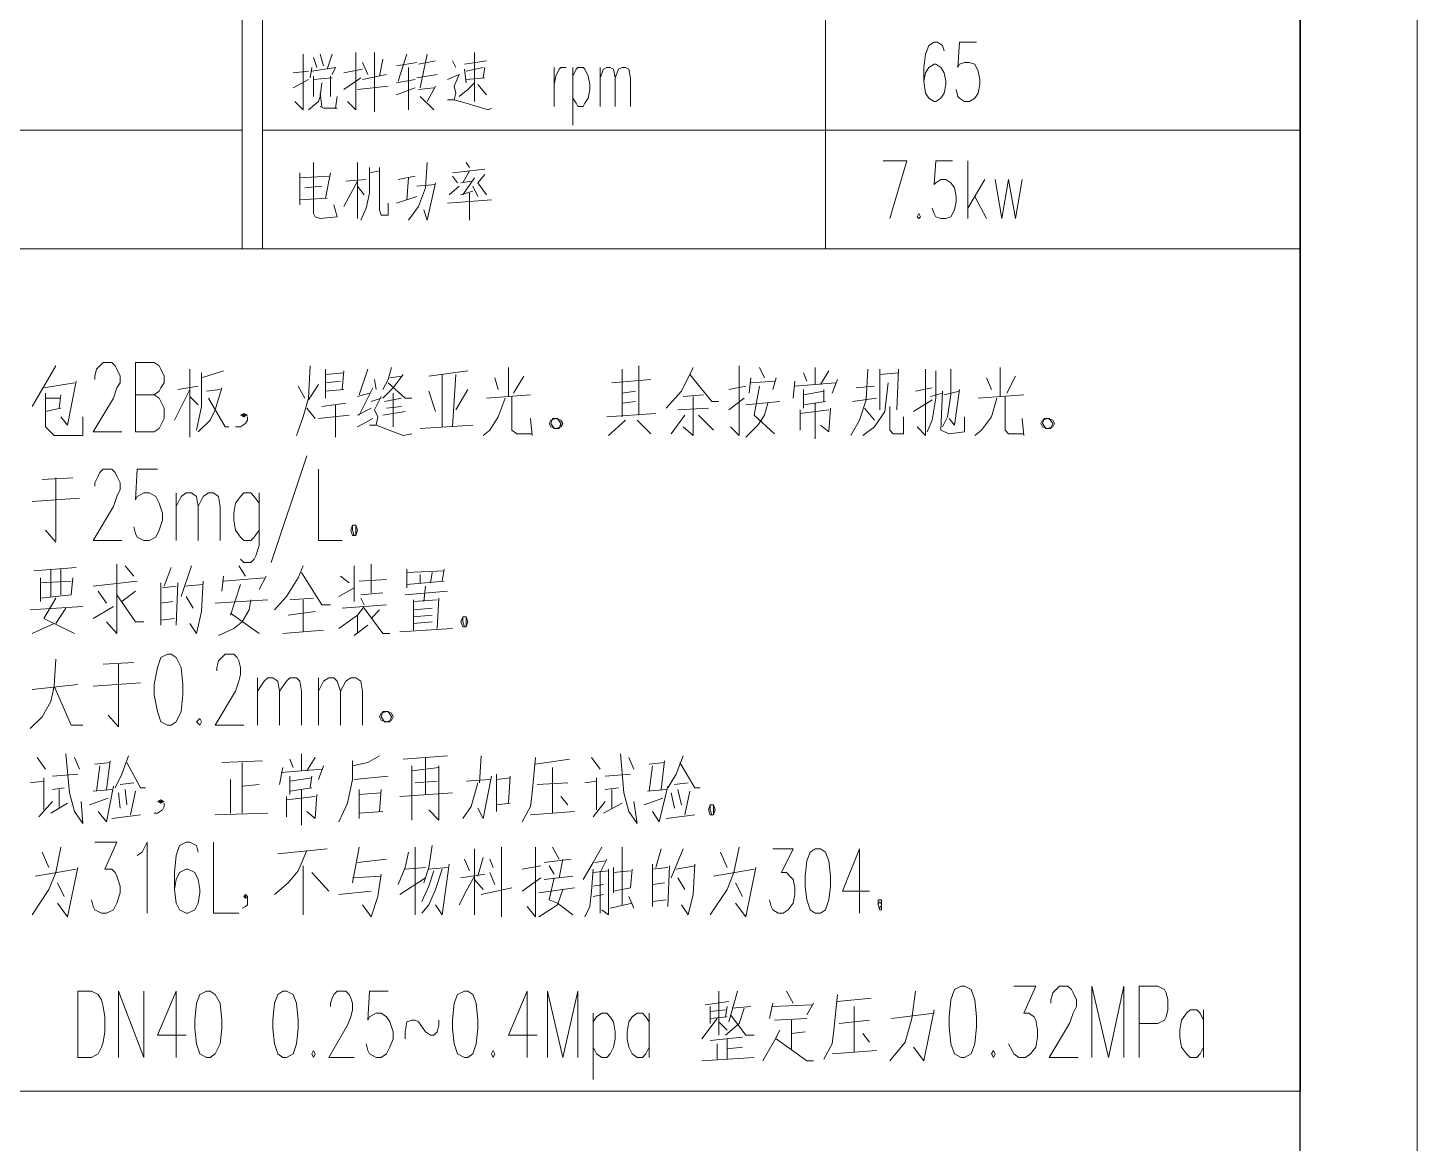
# Model space of a CAD drawing. Header units: inches. Extents: x -244 to 17, y 0 to 370.
# Drawn here: x -34.6 to 17.5, y 249.2 to 291 of the extents above; entities that cross this region are included whole.
import ezdxf

# ---------------------------------------------------------------- set-up
doc = ezdxf.new("R2010")
doc.units = ezdxf.units.IN
doc.header["$MEASUREMENT"] = 0
doc.layers.add('图层 1', color=7, linetype='Continuous')

# ---------------------------------------------------------------- blocks, each defined once
blk = doc.blocks.new('block 2')
at = {"layer": '图层 1', "lineweight": 0}
blk.add_lwpolyline([(20.383, 3.175), (390.017, 3.175), (390.017, 264.541), (20.383, 264.541)], dxfattribs=at)
at = {"layer": '图层 1', "color": 7, "lineweight": 13, "true_color": 0xffffff}
for points in [[(20.383, 264.478), (20.383, 3.175), (389.954, 3.175), (389.954, 264.478), (20.383, 264.478)], [(271.272, 86.741), (271.272, 7.556)], [(302.832, 86.741), (302.832, 47.181)], [(307.277, 86.741), (307.277, 47.181)], [(364.49, 47.181), (302.832, 47.181)], [(302.832, 47.181), (302.832, 7.556)], [(364.49, 46.419), (302.832, 46.419)], [(307.277, 46.419), (307.277, 7.556)], [(308.864, 45.275), (309.182, 44.704)], [(309.436, 45.275), (309.499, 44.704)], [(305.689, 45.022), (304.483, 45.022)], [(304.737, 44.006), (304.673, 45.022)], [(305.118, 44.831), (305.181, 44.196)], [(305.499, 45.022), (305.562, 43.942)], [(310.134, 44.894), (308.039, 44.894), (308.356, 45.212)], [(306.07, 44.513), (304.229, 44.513), (304.165, 44.513), (304.038, 44.45), (303.975, 44.26), (304.038, 43.625), (304.483, 43.751)], [(308.039, 44.704), (308.356, 44.323), (308.547, 44.26), (309.055, 44.196)], [(308.102, 43.625), (308.102, 44.132), (308.166, 44.26)], [(308.674, 44.26), (308.166, 44.196)], [(309.309, 44.513), (308.547, 44.513)], [(309.182, 44.513), (309.245, 43.815)], [(309.626, 44.577), (309.245, 44.641)], [(309.372, 43.815), (309.626, 43.688), (309.499, 44.577)], [(309.563, 44.577), (309.563, 44.577)], [(310.007, 44.513), (309.626, 44.387)], [(310.134, 44.26), (309.69, 44.132)], [(305.689, 43.878), (304.737, 44.069)], [(309.309, 43.878), (308.547, 43.878)], [(310.134, 43.815), (309.563, 44.006)], [(304.419, 43.371), (305.372, 42.863)], [(305.435, 42.545), (305.372, 43.307)], [(308.356, 43.244), (308.039, 42.926), (310.198, 42.926)], [(308.102, 43.688), (308.547, 43.625)], [(308.801, 43.371), (309.245, 42.735)], [(309.563, 42.672), (309.436, 43.371)], [(303.911, 42.735), (304.356, 42.545), (304.927, 42.418), (305.88, 42.418)], [(303.975, 42.863), (306.07, 42.863)], [(304.864, 42.609), (305.181, 42.863)], [(308.801, 42.863), (308.928, 41.719)], [(309.182, 42.672), (309.372, 41.783)], [(309.817, 42.672), (309.372, 42.482)], [(305.753, 42.037), (305.689, 42.418)], [(310.198, 42.228), (307.975, 42.228)], [(304.546, 41.719), (304.102, 41.719), (304.102, 41.974), (304.292, 42.037), (305.88, 42.037)], [(309.309, 42.037), (309.944, 41.91)], [(304.546, 41.402), (304.8, 40.64)], [(305.435, 41.338), (305.562, 40.703)], [(308.61, 41.402), (308.864, 40.703)], [(309.055, 41.402), (309.182, 40.703)], [(309.118, 41.338), (310.134, 41.021)], [(309.69, 41.402), (309.817, 40.64)], [(306.07, 40.259), (305.118, 40.322), (304.419, 40.576), (303.911, 40.957)], [(305.499, 40.957), (304.673, 41.021)], [(305.181, 40.64), (305.245, 39.941)], [(309.626, 40.957), (308.039, 40.957)], [(309.245, 40.64), (309.372, 39.878)], [(305.308, 39.941), (303.911, 40.259), (304.292, 40.386)], [(308.547, 40.513), (308.039, 40.005)], [(308.928, 39.941), (308.356, 40.259)], [(308.801, 40.576), (308.864, 40.005)], [(310.134, 40.259), (308.864, 40.513)], [(309.753, 40.576), (309.88, 39.941)], [(304.546, 39.497), (304.673, 37.846)], [(304.864, 39.434), (305.181, 39.053)], [(305.562, 39.306), (305.308, 39.116)], [(305.689, 39.306), (305.816, 38.1)], [(308.42, 39.497), (308.42, 39.243), (308.293, 38.799), (308.039, 37.973), (308.102, 37.846)], [(309.182, 39.497), (309.372, 39.053), (308.928, 39.243), (308.674, 39.179), (308.42, 39.243)], [(308.801, 38.735), (308.547, 39.053)], [(309.88, 39.306), (309.626, 39.179)], [(304.927, 38.672), (303.911, 38.672)], [(305.181, 38.544), (304.8, 38.354)], [(304.864, 38.989), (304.991, 38.544)], [(305.499, 38.481), (304.864, 38.925)], [(305.308, 38.989), (305.372, 38.608)], [(305.308, 38.925), (305.753, 38.672)], [(306.07, 38.799), (305.88, 38.672)], [(308.801, 38.735), (309.055, 38.481)], [(309.563, 38.862), (309.055, 38.799)], [(309.182, 38.799), (309.245, 38.1)], [(309.499, 38.799), (309.626, 38.163)], [(309.753, 38.862), (309.88, 38.037)], [(305.626, 38.1), (305.308, 38.354), (304.864, 38.037)], [(310.198, 38.481), (308.356, 38.481)], [(308.991, 38.354), (308.61, 38.037)], [(309.245, 38.163), (309.626, 38.1)], [(309.626, 35.497), (308.166, 35.497)], [(308.991, 35.497), (309.309, 35.433), (309.563, 35.306), (309.626, 35.243), (309.626, 35.052)], [(309.626, 34.798), (307.467, 34.798)], [(309.309, 34.798), (309.563, 34.671), (309.626, 34.607), (309.626, 34.417), (309.563, 34.353), (309.309, 34.226), (308.991, 34.163), (308.801, 34.163), (308.483, 34.226), (308.293, 34.353), (308.166, 34.417), (308.166, 34.607), (308.293, 34.671), (308.483, 34.798)], [(309.626, 33.782), (308.166, 33.782)], [(309.245, 33.782), (309.563, 33.655), (309.626, 33.528), (309.626, 33.401), (309.563, 33.274), (309.245, 33.21), (308.166, 33.21)], [(309.245, 33.21), (309.563, 33.084), (309.626, 32.956), (309.626, 32.829), (309.563, 32.703), (309.245, 32.639), (308.166, 32.639)], [(364.49, 25.337), (302.832, 25.337)], [(303.975, 22.924), (306.134, 22.288), (306.134, 23.178)], [(304.165, 21.844), (304.038, 21.907), (303.975, 21.844), (304.038, 21.781), (304.165, 21.844)], [(306.134, 20.574), (306.134, 21.209), (305.245, 21.272), (305.308, 21.209), (305.435, 21.019), (305.435, 20.828), (305.308, 20.638), (305.118, 20.51), (304.8, 20.447), (304.61, 20.447), (304.292, 20.51), (304.038, 20.638), (303.975, 20.828), (303.975, 21.019), (304.038, 21.209), (304.165, 21.272), (304.356, 21.336)], [(310.261, 20.891), (310.452, 20.955), (310.579, 21.146), (310.579, 21.272), (310.452, 21.463), (310.134, 21.59), (309.626, 21.653), (309.118, 21.653), (308.674, 21.59), (308.483, 21.463), (308.356, 21.272), (308.356, 21.209), (308.483, 21.019), (308.674, 20.891), (308.991, 20.828), (309.118, 20.828), (309.436, 20.891), (309.626, 21.019), (309.753, 21.209), (309.753, 21.272), (309.626, 21.463), (309.436, 21.59), (309.118, 21.653)], [(310.579, 19.685), (310.579, 20.32), (309.626, 20.384), (309.753, 20.32), (309.817, 20.129), (309.817, 19.939), (309.753, 19.749), (309.499, 19.622), (309.182, 19.558), (308.991, 19.558), (308.674, 19.622), (308.483, 19.749), (308.356, 19.939), (308.356, 20.129), (308.483, 20.32), (308.547, 20.384), (308.801, 20.447)], [(306.134, 20.003), (303.975, 20.003)], [(305.435, 19.368), (304.356, 20.003)], [(304.8, 19.749), (303.975, 19.304)], [(305.435, 18.987), (303.975, 18.732), (305.435, 18.478), (303.975, 18.225), (305.435, 17.971)], [(175.514, 7.556), (273.876, 7.556)]]:
    blk.add_lwpolyline(points, dxfattribs=at)
at = {"layer": '图层 1', "color": 7, "lineweight": 30, "true_color": 0xffffff}
blk.add_lwpolyline([(24.765, 251.333), (24.765, 7.556), (385.572, 7.556), (385.572, 251.333), (24.765, 251.333)], dxfattribs=at)
at = {"layer": '图层 1', "color": 7, "lineweight": 20, "true_color": 0xffffff}
for points in [[(277.876, 55.054), (278.829, 54.419)], [(279.337, 54.928), (279.591, 53.403)], [(280.226, 54.674), (279.654, 54.419)], [(282.131, 54.293), (281.559, 54.8)], [(282.893, 54.61), (282.829, 55.118)], [(283.782, 54.864), (283.337, 54.547)], [(286.449, 54.229), (285.877, 54.356), (285.306, 54.674), (284.861, 55.118)], [(286.512, 53.34), (286.322, 55.054)], [(288.798, 54.229), (288.417, 55.054)], [(289.306, 55.118), (289.433, 53.15)], [(290.513, 54.737), (289.624, 54.737)], [(289.751, 54.737), (289.878, 53.594), (290.513, 53.531)], [(290.322, 54.737), (290.386, 53.594)], [(290.767, 54.991), (290.894, 53.403)], [(293.37, 55.054), (293.497, 53.276)], [(294.196, 54.674), (294.259, 53.531)], [(298.45, 54.166), (296.926, 55.054)], [(279.464, 54.166), (278.829, 54.419)], [(279.464, 54.166), (280.416, 53.975)], [(281.686, 54.356), (282.067, 53.721)], [(281.813, 54.61), (283.02, 54.61)], [(282.575, 54.293), (282.639, 53.848)], [(283.083, 54.293), (283.147, 53.34)], [(287.465, 54.166), (286.449, 54.229), (284.988, 53.594), (284.988, 53.15)], [(288.989, 54.61), (288.417, 53.467)], [(289.37, 53.785), (288.798, 54.166)], [(289.751, 54.166), (288.989, 54.61)], [(289.814, 54.356), (290.83, 54.356)], [(291.846, 54.166), (292.291, 54.547)], [(294.259, 54.166), (291.91, 54.166)], [(297.434, 54.547), (296.164, 54.547), (295.847, 54.229), (295.847, 53.15), (296.545, 53.15)], [(296.736, 54.547), (296.863, 53.975)], [(297.244, 54.547), (297.244, 53.975)], [(297.625, 54.61), (297.815, 53.467)], [(279.654, 53.34), (277.813, 53.721), (278.321, 54.102)], [(279.083, 54.102), (278.575, 53.848)], [(283.909, 53.785), (282.448, 53.657), (281.75, 53.467), (281.305, 53.15), (282.131, 53.213)], [(282.575, 54.038), (281.877, 54.038)], [(290.83, 53.975), (289.878, 53.975)], [(297.879, 53.403), (296.228, 53.721), (296.545, 53.975)], [(296.863, 54.038), (297.371, 53.975)], [(272.542, 53.34), (275.019, 53.34), (275.019, 52.832), (274.892, 52.578), (274.701, 52.451), (274.447, 52.388), (274.066, 52.324), (273.495, 52.324), (273.114, 52.388), (272.923, 52.451), (272.669, 52.578), (272.542, 52.832), (272.542, 53.34)], [(283.782, 53.467), (283.337, 53.276)], [(280.607, 52.705), (280.607, 51.879), (279.591, 52.324), (279.591, 52.07), (279.464, 51.943), (279.337, 51.879), (278.956, 51.753), (278.702, 51.753), (278.321, 51.879), (278.067, 52.007), (277.94, 52.26), (277.94, 52.451), (278.067, 52.705), (278.194, 52.769), (278.448, 52.832)], [(282.702, 52.007), (281.369, 52.26), (281.75, 52.578)], [(282.004, 52.896), (282.258, 52.197)], [(282.512, 52.769), (282.575, 52.07)], [(283.464, 52.515), (282.512, 52.641)], [(283.528, 52.705), (283.591, 52.134)], [(286.449, 52.769), (286.576, 50.991)], [(288.989, 52.769), (289.433, 52.007)], [(289.56, 52.26), (290.005, 52.578)], [(290.195, 52.769), (290.386, 51.118)], [(293.942, 52.705), (294.069, 52.705), (294.323, 52.578), (294.45, 52.515), (294.577, 52.388), (294.577, 52.07), (294.45, 51.943), (294.323, 51.879), (294.069, 51.753), (293.815, 51.753), (293.561, 51.879), (293.18, 52.007), (291.91, 52.769), (291.91, 51.689)], [(297.942, 52.705), (298.069, 52.705), (298.323, 52.641), (298.45, 52.515), (298.577, 52.388), (298.577, 52.07), (298.45, 51.943), (298.323, 51.879), (298.069, 51.753), (297.815, 51.753), (297.625, 51.879), (297.244, 52.007), (295.974, 52.769), (295.974, 51.689)], [(281.496, 52.07), (281.623, 50.991)], [(282.575, 52.26), (283.655, 52.134)], [(284.925, 51.816), (285.369, 52.197)], [(287.274, 52.388), (287.338, 51.244)], [(291.021, 51.879), (288.417, 51.879), (288.862, 52.26)], [(272.542, 51.816), (275.019, 51.816), (272.542, 50.863), (275.019, 50.863)], [(282.448, 51.816), (281.877, 51.753)], [(282.575, 51.562), (282.004, 51.499)], [(283.845, 51.435), (283.147, 51.689), (282.639, 51.943)], [(282.766, 51.753), (282.829, 51.244)], [(287.274, 51.816), (284.925, 51.816)], [(289.878, 51.879), (288.862, 51.181), (288.862, 50.863)], [(290.005, 51.181), (289.624, 51.689)], [(290.957, 51.562), (290.576, 51.244)], [(280.099, 51.118), (280.226, 50.927), (280.607, 50.737), (277.94, 50.737)], [(282.512, 51.181), (281.623, 51.372)], [(283.591, 51.499), (282.639, 50.991), (282.639, 50.8)], [(294.577, 50.356), (294.577, 51.118), (293.434, 51.181), (293.561, 51.118), (293.688, 50.863), (293.688, 50.673), (293.561, 50.419), (293.307, 50.292), (292.926, 50.165), (292.672, 50.165), (292.291, 50.292), (292.037, 50.419), (291.91, 50.673), (291.91, 50.863), (292.037, 51.118), (292.164, 51.181), (292.418, 51.244)], [(297.371, 50.482), (297.244, 50.292), (297.117, 50.228), (296.863, 50.101), (296.482, 50.101), (296.228, 50.228), (296.101, 50.292), (295.974, 50.482), (295.974, 51.181), (298.577, 51.181), (298.577, 50.482), (298.45, 50.292), (298.323, 50.228), (298.069, 50.101), (297.815, 50.101), (297.625, 50.228), (297.498, 50.292), (297.371, 50.482), (297.371, 51.181)], [(282.067, 50.101), (281.94, 50.101), (281.813, 50.165), (281.686, 50.356), (281.686, 50.482)], [(287.655, 49.975), (287.528, 50.228), (287.147, 50.356), (286.512, 50.482), (286.131, 50.482), (285.496, 50.356), (285.115, 50.228), (284.988, 49.975), (284.988, 49.847), (285.115, 49.657), (285.496, 49.466), (286.131, 49.403), (286.512, 49.403), (287.147, 49.466), (287.528, 49.657), (287.655, 49.847), (287.655, 49.975)], [(272.542, 49.657), (275.019, 49.657), (273.368, 50.356), (273.368, 49.276)], [(282.131, 50.356), (282.067, 50.228), (282.131, 50.101), (282.194, 50.228), (282.131, 50.356)], [(282.131, 50.228), (282.131, 50.228)], [(290.322, 50.228), (288.735, 50.228)], [(288.925, 50.228), (288.989, 49.721)], [(289.56, 50.228), (289.624, 49.784)], [(290.195, 49.657), (290.132, 50.165)], [(290.894, 49.847), (290.195, 50.101)], [(280.226, 48.832), (280.48, 48.895), (280.607, 49.149), (280.607, 49.276), (280.48, 49.53), (280.099, 49.657), (279.464, 49.721), (278.829, 49.721), (278.321, 49.657), (278.067, 49.53), (277.94, 49.276), (277.94, 49.213), (278.067, 48.959), (278.321, 48.832), (278.702, 48.768), (278.829, 48.768), (279.21, 48.832), (279.464, 48.959), (279.591, 49.213), (279.591, 49.276), (279.464, 49.53), (279.21, 49.657), (278.829, 49.721)], [(288.735, 49.657), (290.322, 49.594)], [(290.957, 49.085), (289.814, 49.466)], [(293.688, 49.657), (291.91, 49.657)], [(293.18, 49.657), (293.561, 49.466), (293.688, 49.276), (293.688, 49.085), (293.561, 48.895), (293.18, 48.832), (291.91, 48.832)], [(297.561, 49.149), (296.418, 49.721)], [(297.688, 48.832), (297.561, 49.594)], [(275.019, 48.514), (274.892, 48.768), (274.574, 48.895), (273.939, 48.959), (273.622, 48.959), (273.05, 48.895), (272.669, 48.768), (272.542, 48.514), (272.542, 48.387), (272.669, 48.197), (273.05, 48.006), (273.622, 47.943), (273.939, 47.943), (274.574, 48.006), (274.892, 48.197), (275.019, 48.387), (275.019, 48.514)], [(288.417, 48.895), (288.798, 49.149)], [(289.814, 49.276), (289.37, 49.022)], [(290.195, 49.34), (290.259, 48.641)], [(298.323, 49.149), (295.783, 49.149)], [(297.307, 49.149), (296.99, 48.832)], [(285.242, 48.768), (285.115, 48.895), (284.988, 48.768), (285.115, 48.704), (285.242, 48.768)], [(288.417, 48.895), (289.243, 48.704), (290.386, 48.641)], [(293.18, 48.832), (293.561, 48.641), (293.688, 48.45), (293.688, 48.26), (293.561, 48.069), (293.18, 48.006), (291.91, 48.006)], [(297.625, 47.943), (296.799, 48.197), (296.418, 48.387), (295.974, 48.832)], [(298.196, 48.704), (296.926, 48.704), (296.037, 48.895)], [(297.244, 48.45), (296.164, 47.816), (296.164, 47.688)], [(297.498, 48.514), (297.561, 48.006)], [(298.006, 48.704), (298.26, 47.879)], [(280.607, 48.26), (277.94, 48.26), (277.94, 47.307)], [(281.623, 48.197), (281.686, 46.228)], [(283.591, 47.943), (283.655, 46.419)], [(287.02, 48.133), (287.147, 48.133), (287.401, 48.069), (287.528, 47.943), (287.655, 47.816), (287.655, 47.498), (287.528, 47.371), (287.401, 47.307), (287.147, 47.244), (286.893, 47.244), (286.639, 47.307), (286.258, 47.435), (284.988, 48.197), (284.988, 47.117)], [(289.687, 46.863), (289.306, 46.926), (288.862, 47.181), (288.608, 47.498), (288.354, 48.069)], [(289.687, 46.228), (289.56, 48.197)], [(290.576, 47.879), (290.005, 47.943)], [(290.386, 47.879), (290.513, 46.355)], [(282.956, 47.625), (281.686, 47.625)], [(289.179, 47.625), (288.417, 46.546)], [(290.259, 47.244), (289.116, 47.625)], [(293.307, 46.546), (293.561, 46.736), (293.688, 46.863), (293.688, 47.117), (293.561, 47.244), (293.307, 47.435), (292.926, 47.498), (292.672, 47.498), (292.291, 47.435), (292.037, 47.244), (291.91, 47.117), (291.91, 46.863), (292.037, 46.736), (292.291, 46.546)], [(296.545, 46.99), (296.418, 46.99), (296.291, 47.053), (296.164, 47.244), (296.164, 47.435)], [(278.575, 46.99), (278.448, 46.99), (278.257, 46.99), (278.194, 47.053), (278.13, 47.181)], [(278.575, 47.117), (278.511, 47.053), (278.575, 46.99), (278.638, 47.053), (278.575, 47.117)], [(278.575, 47.053), (278.575, 47.053)], [(283.591, 47.181), (281.686, 47.181)], [(282.702, 47.181), (282.766, 46.546)], [(290.957, 47.307), (290.576, 47.053)], [(293.688, 46.546), (291.719, 46.546), (291.338, 46.672), (291.211, 46.736), (291.084, 46.863), (291.084, 47.117), (291.211, 47.244)], [(296.609, 47.244), (296.545, 47.117), (296.609, 46.99), (296.672, 47.117), (296.609, 47.244)], [(296.609, 47.117), (296.609, 47.117)], [(286.766, 46.609), (284.988, 46.609)], [(286.258, 46.609), (286.639, 46.355), (286.766, 46.228), (286.766, 46.038), (286.639, 45.847), (286.258, 45.784), (284.988, 45.784)], [(290.576, 46.291), (290.068, 46.546)], [(275.019, 45.657), (274.892, 45.847), (274.574, 45.974), (273.939, 46.038), (273.622, 46.038), (273.05, 45.974), (272.669, 45.847), (272.542, 45.657), (272.542, 45.529), (272.669, 45.275), (273.05, 45.149), (273.622, 45.085), (273.939, 45.085), (274.574, 45.149), (274.892, 45.275), (275.019, 45.529), (275.019, 45.657)], [(280.289, 44.768), (279.527, 45.085), (279.083, 45.466), (278.638, 45.974)], [(280.162, 45.847), (280.353, 44.006)], [(290.957, 44.894), (290.513, 45.085), (289.814, 45.529), (289.306, 45.974)], [(295.085, 44.768), (291.084, 46.101)], [(282.321, 45.529), (281.559, 45.529)], [(282.194, 45.529), (282.321, 44.45)], [(283.083, 45.403), (282.385, 45.403)], [(282.512, 45.403), (282.639, 44.577)], [(283.401, 45.657), (282.766, 45.784)], [(282.893, 45.403), (283.02, 44.577)], [(283.21, 45.72), (283.337, 44.196)], [(283.718, 45.403), (283.401, 45.275)], [(286.258, 45.784), (286.639, 45.529), (286.766, 45.403), (286.766, 45.149), (286.639, 45.022), (286.258, 44.958), (284.988, 44.958)], [(288.417, 45.657), (288.544, 44.132)], [(289.116, 45.466), (289.243, 44.45)], [(289.687, 45.403), (289.751, 44.513)], [(279.718, 44.894), (277.876, 44.894)], [(282.575, 44.958), (281.242, 44.958)], [(282.385, 44.387), (281.496, 44.45), (281.75, 44.768)], [(283.909, 44.958), (283.274, 44.958)], [(283.782, 44.45), (283.274, 44.768)], [(288.481, 44.894), (289.687, 44.894)], [(290.703, 44.958), (289.497, 44.196), (289.497, 43.878)], [(298.45, 44.641), (297.244, 44.704), (296.545, 44.894), (295.847, 45.149)], [(296.863, 44.768), (296.482, 44.45)], [(297.688, 45.085), (297.244, 44.831)], [(272.796, 44.513), (272.669, 44.577), (272.542, 44.513), (272.669, 44.45), (272.796, 44.513)], [(279.464, 44.577), (278.765, 43.942)], [(283.083, 44.577), (282.639, 44.641)], [(283.464, 44.132), (282.956, 44.323)], [(286.766, 44.323), (284.988, 44.323)], [(286.258, 44.323), (286.639, 44.132), (286.766, 43.942), (286.766, 43.751), (286.639, 43.625), (286.258, 43.497), (284.988, 43.497)], [(294.577, 44.323), (291.91, 44.323), (291.91, 43.434)], [(296.482, 44.323), (296.609, 43.18)], [(297.752, 44.323), (297.18, 44.704)], [(274.447, 43.878), (274.574, 43.878), (274.765, 43.815), (274.892, 43.751), (275.019, 43.625), (275.019, 43.307), (274.892, 43.18), (274.765, 43.116), (274.574, 43.053), (274.32, 43.053), (274.066, 43.116), (273.749, 43.244), (272.542, 43.942), (272.542, 42.99)], [(296.926, 44.196), (297.053, 43.307)], [(298.323, 44.069), (297.244, 44.069)], [(297.561, 43.371), (297.498, 44.069)], [(297.815, 44.069), (297.879, 43.497)], [(298.133, 44.069), (298.196, 43.371)], [(278.638, 43.561), (278.765, 42.354)], [(283.655, 43.053), (282.956, 43.053), (282.067, 43.244), (281.369, 43.561)], [(286.258, 43.497), (286.639, 43.307), (286.766, 43.116), (286.766, 42.926), (286.639, 42.735), (286.258, 42.672), (284.988, 42.672)], [(289.433, 42.609), (289.116, 42.863), (288.608, 43.561)], [(289.37, 43.434), (289.497, 41.783)], [(289.814, 43.561), (290.132, 42.99)], [(290.576, 43.497), (290.322, 43.18)], [(296.99, 43.688), (295.783, 43.688)], [(298.26, 43.371), (297.561, 43.434)], [(279.4, 41.974), (278.575, 42.1), (277.813, 42.354), (278.257, 42.672)], [(280.416, 42.799), (279.083, 43.053)], [(279.273, 43.053), (279.337, 41.974)], [(279.845, 42.863), (279.972, 41.783)], [(282.575, 42.799), (281.496, 42.799)], [(281.686, 42.799), (281.75, 41.91)], [(282.385, 42.799), (282.448, 41.974)], [(282.956, 42.99), (283.083, 41.719)], [(283.845, 42.037), (283.591, 42.482), (283.464, 43.053)], [(288.354, 42.99), (288.735, 42.482)], [(289.116, 42.863), (288.417, 42.863)], [(289.751, 42.735), (289.497, 42.609)], [(290.957, 42.99), (289.624, 42.99)], [(289.878, 42.735), (289.941, 41.91)], [(290.386, 42.799), (290.449, 41.783)], [(292.291, 42.863), (292.481, 42.926), (292.481, 43.053), (292.291, 43.116), (292.1, 43.053), (292.1, 42.926), (292.291, 42.863)], [(292.291, 43.053), (292.1, 42.99), (292.1, 42.926), (292.291, 42.926), (292.481, 42.926), (292.481, 43.053), (292.291, 43.053)], [(296.482, 42.291), (296.164, 42.863)], [(296.609, 42.863), (296.863, 42.354)], [(297.625, 42.291), (296.609, 42.799)], [(297.307, 42.863), (297.434, 42.418)], [(298.323, 42.482), (297.371, 42.799)], [(275.019, 41.719), (275.019, 42.418), (273.939, 42.482), (274.066, 42.418), (274.193, 42.164), (274.193, 41.974), (274.066, 41.783), (273.876, 41.656), (273.495, 41.529), (273.241, 41.529), (272.923, 41.656), (272.669, 41.783), (272.542, 41.974), (272.542, 42.164), (272.669, 42.418), (272.796, 42.482), (273.05, 42.545)], [(289.37, 42.609), (288.417, 41.91), (288.417, 41.656)], [(289.306, 42.037), (288.989, 42.354)], [(291.021, 42.354), (289.941, 42.354)], [(296.228, 42.418), (296.228, 42.164), (295.847, 41.148)], [(297.307, 41.974), (296.799, 42.228), (296.545, 42.1), (296.228, 42.164)], [(297.117, 42.354), (297.244, 41.974)], [(297.942, 42.228), (297.561, 42.164)], [(282.575, 41.974), (281.75, 42.037)], [(285.306, 41.529), (285.433, 41.593), (285.496, 41.783), (285.433, 41.974), (285.306, 42.037), (285.179, 41.974), (285.115, 41.783), (285.179, 41.593), (285.306, 41.529)], [(285.306, 41.974), (285.115, 41.847), (285.115, 41.656), (285.306, 41.593), (285.496, 41.719), (285.496, 41.91), (285.306, 41.974)], [(296.609, 41.91), (296.736, 41.085)], [(296.926, 41.212), (296.863, 41.783)], [(297.117, 41.847), (297.244, 41.212)], [(298.133, 41.148), (297.625, 41.529), (297.244, 41.91)], [(297.815, 41.719), (297.244, 41.085), (297.244, 40.831)], [(298.387, 41.593), (297.942, 41.719), (297.561, 41.91)], [(298.006, 41.656), (298.069, 41.212)], [(278.638, 41.275), (279.273, 40.322)], [(280.226, 40.957), (279.654, 41.085), (279.019, 41.338)], [(282.448, 39.306), (282.321, 41.275)], [(283.718, 41.148), (283.845, 39.497)], [(288.481, 41.275), (288.608, 39.306)], [(295.847, 41.148), (295.91, 40.831)], [(296.164, 41.529), (297.434, 41.529)], [(273.241, 41.085), (273.495, 41.085), (273.876, 41.021), (273.939, 40.831), (273.939, 40.703), (273.876, 40.576), (273.495, 40.322), (273.368, 40.132), (273.368, 40.005), (273.495, 39.878), (273.749, 39.815), (273.939, 39.815)], [(280.416, 40.703), (277.876, 40.703)], [(279.591, 41.085), (279.654, 40.322)], [(281.432, 40.831), (283.464, 40.831)], [(282.829, 40.703), (282.893, 39.878)], [(283.274, 40.831), (283.401, 39.815)], [(289.687, 40.767), (288.544, 40.767)], [(288.798, 40.767), (288.862, 40.069)], [(289.116, 40.069), (289.052, 40.767)], [(289.306, 40.767), (289.37, 40.069)], [(289.687, 39.878), (289.624, 40.767)], [(289.878, 41.085), (290.005, 39.497)], [(290.83, 41.021), (290.132, 41.021)], [(290.259, 41.021), (290.386, 39.624)], [(290.767, 39.624), (290.703, 41.021)], [(279.591, 39.688), (278.829, 39.941), (278.257, 40.196), (277.94, 40.45)], [(278.384, 40.45), (278.956, 40.196), (279.527, 40.005)], [(280.48, 40.069), (279.654, 40.196), (279.083, 40.386)], [(279.591, 40.196), (279.654, 39.497)], [(283.464, 39.815), (281.432, 39.815), (281.813, 40.196)], [(283.782, 40.322), (282.385, 40.322)], [(290.195, 40.322), (289.624, 40.386)], [(290.64, 40.513), (290.322, 40.513)], [(290.703, 40.069), (290.322, 40.132)], [(296.101, 40.513), (296.228, 38.544)], [(297.498, 40.196), (296.736, 39.941)], [(298.069, 40.196), (298.26, 38.735)], [(279.781, 39.434), (277.876, 39.688), (278.257, 39.941)], [(288.608, 39.878), (289.751, 39.815)], [(290.386, 39.688), (290.83, 39.624)], [(296.164, 39.688), (298.133, 39.688)], [(275.019, 38.862), (274.892, 39.116), (274.574, 39.243), (273.939, 39.306), (273.622, 39.306), (273.05, 39.243), (272.669, 39.116), (272.542, 38.862), (272.542, 38.735), (272.669, 38.544), (273.05, 38.418), (273.622, 38.354), (273.939, 38.354), (274.574, 38.418), (274.892, 38.544), (275.019, 38.735), (275.019, 38.862)], [(279.337, 38.481), (278.765, 38.799), (278.257, 39.053)], [(298.133, 39.179), (296.164, 39.306)], [(297.561, 38.735), (296.799, 39.179)], [(279.273, 38.989), (279.4, 38.1)], [(279.972, 38.862), (279.527, 38.672)], [(281.496, 38.925), (281.94, 38.608), (282.829, 38.354)], [(282.893, 38.799), (282.956, 37.91)], [(288.862, 38.735), (289.052, 38.799), (289.052, 38.925), (288.862, 38.989), (288.671, 38.925), (288.671, 38.799), (288.862, 38.735)], [(288.862, 38.925), (288.671, 38.862), (288.671, 38.799), (288.862, 38.799), (289.052, 38.799), (289.052, 38.925), (288.862, 38.925)], [(280.353, 38.481), (277.876, 38.481)], [(278.638, 38.227), (278.892, 37.084)], [(279.21, 38.481), (278.829, 38.163)], [(280.035, 38.163), (279.337, 38.354)], [(283.083, 37.846), (281.496, 38.163), (281.877, 38.354)], [(283.845, 38.227), (282.829, 38.291)], [(295.847, 38.163), (296.037, 37.91), (296.545, 37.592), (297.244, 37.338)], [(297.371, 36.385), (297.244, 38.037)], [(272.796, 37.782), (272.669, 37.846), (272.542, 37.782), (272.669, 37.719), (272.796, 37.782)], [(279.464, 37.91), (279.019, 37.719)], [(279.972, 37.91), (279.654, 37.782)], [(283.147, 37.656), (281.75, 37.656)], [(282.067, 37.147), (282.004, 37.656)], [(282.956, 37.656), (283.02, 37.147)], [(297.561, 37.592), (298.006, 37.719)], [(272.542, 36.513), (275.019, 36.513), (273.368, 37.211), (273.368, 36.131)], [(277.813, 37.465), (280.416, 37.465)], [(283.083, 37.147), (282.067, 37.211)], [(297.307, 37.084), (296.037, 37.084), (295.91, 36.894), (295.91, 36.322)], [(298.387, 37.211), (297.307, 37.211)], [(297.434, 37.021), (298.069, 36.64)], [(280.416, 36.195), (277.813, 36.195), (278.194, 36.513)], [(278.765, 36.703), (279.273, 36.004)], [(279.718, 36.004), (279.591, 36.703)], [(283.782, 36.195), (282.448, 36.322), (281.94, 36.385), (281.369, 36.703)], [(278.829, 35.179), (278.257, 35.369), (278.13, 35.56), (277.813, 36.068)], [(278.702, 36.068), (278.892, 34.735)], [(281.623, 36.385), (281.75, 34.735)], [(282.766, 36.131), (282.829, 34.988)], [(283.528, 36.195), (283.718, 34.925)], [(295.847, 36.322), (296.482, 36.385)], [(272.542, 35.75), (275.019, 35.75), (272.542, 35.179), (275.019, 34.607), (272.542, 34.607)], [(278.321, 35.369), (278.448, 35.687)], [(279.273, 35.497), (278.448, 35.687)], [(279.337, 34.798), (279.21, 35.878)], [(279.4, 35.497), (279.718, 35.687)], [(279.845, 35.878), (279.972, 34.862)], [(280.416, 35.56), (279.972, 35.306)], [(281.686, 35.56), (283.401, 35.56)], [(296.291, 35.179), (296.418, 35.243), (296.482, 35.433), (296.418, 35.624), (296.291, 35.687), (296.164, 35.624), (296.101, 35.433), (296.164, 35.243), (296.291, 35.179)], [(296.291, 35.624), (296.101, 35.497), (296.101, 35.306), (296.291, 35.243), (296.482, 35.369), (296.482, 35.56), (296.291, 35.624)], [(278.321, 35.369), (277.876, 34.798)], [(279.972, 35.179), (279.273, 35.306)], [(282.321, 35.243), (282.004, 34.988)], [(279.591, 34.036), (278.765, 34.1), (278.194, 34.163), (277.813, 34.353)], [(280.416, 33.719), (279.845, 34.036), (279.21, 34.417)], [(282.893, 33.909), (282.829, 34.353)], [(274.193, 34.036), (271.717, 34.036)], [(273.876, 34.036), (274.066, 33.909), (274.193, 33.719), (274.193, 33.528), (274.066, 33.401), (273.876, 33.274), (273.495, 33.21), (273.241, 33.21), (272.923, 33.274), (272.669, 33.401), (272.542, 33.528), (272.542, 33.719), (272.669, 33.909), (272.923, 34.036)], [(278.638, 33.655), (278.575, 34.036)], [(278.956, 34.036), (279.019, 33.655)], [(279.464, 34.036), (279.527, 33.465)], [(279.845, 33.972), (279.908, 33.591)], [(282.131, 33.591), (281.559, 34.036)], [(281.813, 33.909), (283.02, 33.909)], [(283.782, 34.1), (283.337, 33.782)], [(279.591, 33.465), (277.876, 33.465), (278.067, 33.719)], [(279.464, 33.782), (277.94, 33.782)], [(278.13, 33.401), (278.321, 32.575)], [(279.972, 33.528), (279.464, 33.782)], [(281.686, 33.655), (282.067, 32.956)], [(282.575, 33.338), (281.877, 33.338)], [(282.575, 33.591), (282.639, 33.084)], [(283.083, 33.591), (283.147, 32.639)], [(295.847, 33.465), (296.418, 32.829)], [(296.545, 33.528), (296.672, 31.687)], [(297.815, 33.338), (297.942, 31.877)], [(280.416, 32.956), (278.257, 32.956)], [(279.654, 33.274), (278.702, 33.274)], [(278.765, 33.274), (278.892, 32.639), (279.591, 32.575)], [(279.464, 33.274), (279.527, 32.639)], [(283.909, 33.02), (282.448, 32.893), (281.75, 32.703), (281.305, 32.385), (282.131, 32.512)], [(298.323, 32.956), (296.545, 32.956)], [(297.053, 32.956), (297.117, 32.449)], [(297.434, 32.956), (297.498, 32.449)], [(273.876, 31.941), (274.066, 32.068), (274.193, 32.194), (274.193, 32.385), (274.066, 32.575), (273.876, 32.703), (273.495, 32.766), (273.241, 32.766), (272.923, 32.703), (272.669, 32.575), (272.542, 32.385), (272.542, 32.194), (272.669, 32.068), (272.923, 31.941)], [(278.575, 32.703), (278.13, 32.512)], [(283.782, 32.703), (283.337, 32.512)], [(296.418, 32.385), (295.91, 31.877)], [(298.45, 32.322), (296.609, 32.322)], [(274.193, 31.941), (272.542, 31.941)], [(279.781, 31.813), (278.194, 31.813)], [(278.384, 31.813), (278.448, 31.306)], [(279.019, 31.813), (279.083, 31.369)], [(279.654, 31.242), (279.591, 31.813)], [(282.702, 31.242), (281.369, 31.56), (281.75, 31.813)], [(282.004, 32.131), (282.258, 31.432)], [(282.512, 32.004), (282.575, 31.306)], [(283.464, 31.813), (282.512, 31.941)], [(283.528, 31.941), (283.591, 31.369)], [(278.194, 31.242), (279.718, 31.178)], [(280.353, 31.496), (279.654, 31.687)], [(281.496, 31.306), (281.623, 30.226)], [(282.575, 31.496), (283.655, 31.369)], [(283.845, 30.671), (283.147, 30.925), (282.639, 31.242)], [(298.387, 30.29), (297.498, 30.734), (296.863, 31.306)], [(277.876, 30.48), (278.257, 30.734)], [(279.273, 30.861), (278.829, 30.607)], [(280.353, 30.671), (279.273, 31.115)], [(279.591, 30.925), (279.718, 30.226)], [(282.448, 31.115), (281.877, 30.988)], [(282.575, 30.861), (282.004, 30.734)], [(283.591, 30.797), (282.639, 30.226), (282.639, 30.035)], [(282.766, 30.988), (282.829, 30.48)], [(296.609, 30.607), (295.91, 31.115)], [(296.799, 30.861), (296.863, 29.718)], [(277.876, 30.48), (278.638, 30.29), (279.781, 30.226)], [(282.512, 30.416), (281.623, 30.607)], [(297.307, 30.29), (295.847, 30.29), (296.164, 30.671)], [(298.133, 30.416), (297.117, 29.591)], [(297.307, 30.671), (297.371, 29.909)], [(272.415, 29.972), (272.542, 28.003)], [(274.003, 29.4), (273.241, 29.972)], [(274.511, 29.845), (274.638, 28.956)], [(281.813, 29.464), (282.004, 29.528), (282.004, 29.654), (281.813, 29.718), (281.623, 29.654), (281.623, 29.528), (281.813, 29.464)], [(296.609, 30.099), (296.037, 29.528)], [(273.05, 29.4), (272.479, 29.4)], [(273.177, 29.654), (273.304, 28.448)], [(275.019, 29.337), (273.368, 29.337)], [(273.876, 29.337), (273.558, 29.019)], [(274.447, 29.654), (273.812, 29.654)], [(274.003, 29.654), (274.066, 29.019)], [(274.257, 29.654), (274.32, 29.083)], [(277.876, 29.654), (278.829, 29.019)], [(279.337, 29.528), (279.591, 28.003)], [(280.226, 29.274), (279.654, 29.019)], [(281.813, 29.654), (281.623, 29.591), (281.623, 29.528), (281.813, 29.528), (282.004, 29.528), (282.004, 29.654), (281.813, 29.654)], [(297.117, 29.591), (297.117, 29.337)], [(273.241, 29.019), (272.479, 29.019)], [(272.86, 29.019), (272.923, 28.448)], [(274.384, 28.385), (273.812, 28.575), (273.368, 29.083)], [(274.13, 28.893), (273.368, 28.321), (273.368, 28.003)], [(275.019, 28.638), (273.876, 28.956)], [(274.447, 29.019), (274.066, 29.083)], [(274.384, 28.829), (274.447, 28.131)], [(279.654, 27.94), (277.813, 28.321), (278.321, 28.702)], [(279.083, 28.702), (278.575, 28.448)], [(279.464, 28.766), (278.829, 29.019)], [(279.464, 28.766), (280.416, 28.575)], [(298.45, 28.575), (295.847, 28.575), (296.164, 28.893)], [(296.799, 28.956), (297.244, 28.385)], [(297.561, 28.956), (297.688, 28.321)], [(297.053, 27.496), (296.609, 27.622), (296.228, 27.876), (295.783, 28.321)], [(296.99, 28.321), (297.117, 27.051)], [(298.006, 28.131), (297.434, 28.194)], [(297.815, 28.131), (297.879, 27.241)], [(273.558, 27.051), (273.177, 27.241), (272.415, 27.686)], [(297.688, 27.813), (296.609, 28.003), (295.91, 27.241)], [(298.387, 27.813), (298.006, 27.622)], [(273.241, 27.178), (272.415, 26.035), (272.415, 25.781)], [(273.939, 27.241), (274.003, 26.035)], [(274.574, 27.305), (274.003, 27.432)], [(274.447, 27.305), (274.511, 25.844)], [(280.353, 27.305), (280.353, 26.543), (279.464, 26.988), (279.464, 26.797), (279.337, 26.67), (279.21, 26.543), (278.892, 26.479), (278.638, 26.479), (278.321, 26.543), (278.067, 26.734), (277.94, 26.924), (277.94, 27.115), (278.067, 27.305), (278.194, 27.369), (278.448, 27.432)], [(298.006, 27.178), (297.561, 27.305)], [(273.939, 26.606), (272.86, 26.606)], [(273.431, 26.606), (273.495, 26.099)], [(275.019, 26.797), (274.574, 26.543)], [(297.879, 26.479), (297.244, 26.543)], [(274.574, 25.781), (274.13, 26.035)], [(280.353, 25.718), (280.226, 25.908), (279.908, 26.035), (279.337, 26.099), (278.956, 26.099), (278.448, 26.035), (278.067, 25.908), (277.94, 25.718), (277.94, 25.527), (278.067, 25.337), (278.448, 25.21), (278.956, 25.146), (279.337, 25.146), (279.908, 25.21), (280.226, 25.337), (280.353, 25.527), (280.353, 25.718)], [(296.799, 26.289), (296.037, 26.289)], [(296.672, 26.289), (296.799, 25.21)], [(297.561, 26.162), (296.863, 26.162)], [(296.99, 26.162), (297.117, 25.337)], [(297.371, 26.162), (297.498, 25.4)], [(297.688, 26.479), (297.815, 24.956)], [(298.196, 26.162), (297.879, 26.035)], [(297.053, 25.718), (295.72, 25.718)], [(296.863, 25.146), (295.974, 25.21), (296.228, 25.527)], [(298.387, 25.718), (297.752, 25.718)], [(298.26, 25.21), (297.752, 25.527)], [(274.892, 24.892), (273.558, 25.019), (273.05, 25.082), (272.479, 25.4)], [(272.669, 25.082), (272.796, 23.431)], [(297.561, 25.4), (297.117, 25.4)], [(297.942, 24.892), (297.434, 25.082)], [(273.812, 24.828), (273.939, 23.685)], [(274.638, 24.892), (274.765, 23.622)], [(277.94, 24.066), (280.353, 24.066), (278.765, 24.701), (278.765, 23.685)], [(272.733, 24.257), (274.447, 24.257)], [(273.431, 23.94), (273.114, 23.685)], [(298.323, 23.749), (297.18, 23.813), (296.418, 24.066), (295.847, 24.384)], [(297.815, 22.987), (296.736, 23.114), (296.164, 23.495), (295.847, 23.94)], [(297.244, 23.431), (297.117, 24.321)], [(297.625, 24.194), (297.688, 23.495)], [(296.863, 23.876), (296.418, 23.495)], [(275.019, 21.971), (274.003, 22.098), (273.114, 22.352), (272.415, 22.924)], [(278.257, 23.241), (278.067, 23.241), (278.067, 23.304), (278.257, 23.368), (278.13, 23.304), (278.257, 23.241), (278.384, 23.304), (278.257, 23.368), (278.448, 23.368), (278.448, 23.241), (278.257, 23.241)], [(296.926, 22.924), (296.037, 22.924), (295.91, 22.797), (295.91, 22.416), (296.545, 22.416)], [(298.323, 23.304), (296.799, 23.304)], [(298.196, 22.606), (298.133, 23.304)], [(274.003, 22.86), (274.193, 21.272)], [(296.799, 22.669), (298.323, 22.606)], [(274.32, 21.272), (272.415, 21.653), (272.923, 22.035)], [(298.323, 21.59), (295.847, 21.59), (296.164, 21.907)], [(296.736, 22.035), (297.18, 21.336)], [(297.498, 21.971), (297.625, 21.336)], [(298.26, 21.209), (297.244, 21.209), (296.418, 21.336), (295.974, 21.526)], [(297.307, 21.4), (297.434, 20.955)], [(297.498, 20.955), (296.037, 21.019), (295.91, 20.701)], [(296.545, 20.765), (296.164, 20.955)], [(297.371, 20.891), (297.498, 20.32)], [(275.209, 20.256), (275.082, 20.51), (274.701, 20.638), (274.066, 20.701), (273.685, 20.701), (273.05, 20.638), (272.669, 20.51), (272.542, 20.256), (272.542, 20.129), (272.669, 19.875), (273.05, 19.749), (273.685, 19.685), (274.066, 19.685), (274.701, 19.749), (275.082, 19.875), (275.209, 20.129), (275.209, 20.256)], [(295.91, 20.701), (295.974, 20.129), (296.545, 20.129)], [(296.482, 20.701), (296.228, 20.51), (297.561, 20.32)], [(298.323, 20.638), (297.371, 20.638), (296.545, 20.765)], [(295.847, 19.749), (296.037, 19.494), (296.545, 19.113), (297.244, 18.923)], [(297.371, 17.907), (297.244, 19.622)], [(297.561, 19.113), (298.006, 19.304)], [(272.796, 19.05), (272.669, 19.113), (272.542, 19.05), (272.669, 18.987), (272.796, 19.05)], [(298.387, 18.796), (297.307, 18.796)], [(275.209, 18.288), (275.209, 17.463), (274.193, 17.907), (274.193, 17.716), (274.066, 17.526), (273.939, 17.463), (273.558, 17.399), (273.304, 17.399), (272.923, 17.463), (272.669, 17.653), (272.542, 17.844), (272.542, 18.097), (272.669, 18.288), (272.796, 18.351), (273.05, 18.478)], [(297.307, 18.606), (296.037, 18.606), (295.91, 18.478), (295.91, 17.907)], [(297.434, 18.542), (298.069, 18.225)], [(295.847, 17.907), (296.482, 17.971)], [(296.291, 16.764), (296.418, 16.828), (296.482, 17.018), (296.418, 17.209), (296.291, 17.272), (296.164, 17.209), (296.101, 17.018), (296.164, 16.828), (296.291, 16.764)], [(296.291, 17.209), (296.101, 17.081), (296.101, 16.891), (296.291, 16.828), (296.482, 16.954), (296.482, 17.145), (296.291, 17.209)], [(274.574, 16.891), (274.701, 16.891), (274.955, 16.828), (275.082, 16.7), (275.209, 16.574), (275.209, 16.256), (275.082, 16.129), (274.955, 16.066), (274.701, 15.938), (274.447, 15.938), (274.193, 16.066), (273.812, 16.193), (272.542, 16.954), (272.542, 15.875)], [(272.542, 15.367), (275.209, 15.367), (272.542, 14.732), (275.209, 14.16), (272.542, 14.16)], [(272.542, 13.589), (275.209, 13.589), (275.209, 12.891), (275.082, 12.637), (274.955, 12.573), (274.701, 12.509), (274.32, 12.509), (274.066, 12.573), (273.939, 12.637), (273.812, 12.891), (273.812, 13.589)], [(273.939, 11.176), (274.193, 11.303), (274.32, 11.43), (274.32, 11.684), (274.193, 11.811), (273.939, 12.001), (273.558, 12.065), (273.304, 12.065), (272.923, 12.001), (272.669, 11.811), (272.542, 11.684), (272.542, 11.43), (272.669, 11.303), (272.923, 11.176)], [(274.32, 11.176), (272.542, 11.176)]]:
    blk.add_lwpolyline(points, dxfattribs=at)
at = {"layer": '图层 1', "color": 7, "lineweight": 25, "true_color": 0xffffff}
blk.add_lwpolyline([(385.572, 7.556), (271.272, 7.556)], dxfattribs=at)
at = {"layer": '图层 1', "color": 7, "lineweight": 20, "true_color": 0xffffff}
for points, knots in [([(282.131, 50.165), (282.131, 50.165), (282.131, 50.228), (282.131, 50.228), (282.131, 50.228), (282.131, 50.292), (282.131, 50.292), (282.131, 50.292), (282.131, 50.228), (282.131, 50.228), (282.131, 50.228), (282.131, 50.165), (282.131, 50.165), (282.131, 50.165), (282.194, 50.228), (282.194, 50.228), (282.194, 50.228), (282.131, 50.292), (282.131, 50.292), (282.131, 50.292), (282.067, 50.228), (282.067, 50.228), (282.067, 50.228), (282.131, 50.165), (282.131, 50.165)], [0, 0, 0, 0, 1, 1, 1, 2, 2, 2, 3, 3, 3, 4, 4, 4, 5, 5, 5, 6, 6, 6, 7, 7, 7, 8, 8, 8, 8]), ([(278.575, 47.053), (278.575, 47.053), (278.511, 47.053), (278.511, 47.053), (278.511, 47.053), (278.575, 47.053), (278.575, 47.053), (278.575, 47.053), (278.638, 47.053), (278.638, 47.053), (278.638, 47.053), (278.575, 47.053), (278.575, 47.053)], [0, 0, 0, 0, 1, 1, 1, 2, 2, 2, 3, 3, 3, 4, 4, 4, 4]), ([(296.609, 47.053), (296.609, 47.053), (296.609, 47.117), (296.609, 47.117), (296.609, 47.117), (296.609, 47.181), (296.609, 47.181), (296.609, 47.181), (296.609, 47.117), (296.609, 47.117), (296.609, 47.117), (296.609, 47.053), (296.609, 47.053), (296.609, 47.053), (296.672, 47.117), (296.672, 47.117), (296.672, 47.117), (296.609, 47.181), (296.609, 47.181), (296.609, 47.181), (296.545, 47.117), (296.545, 47.117), (296.545, 47.117), (296.609, 47.053), (296.609, 47.053)], [0, 0, 0, 0, 1, 1, 1, 2, 2, 2, 3, 3, 3, 4, 4, 4, 5, 5, 5, 6, 6, 6, 7, 7, 7, 8, 8, 8, 8])]:
    blk.add_open_spline(points, degree=3, knots=knots, dxfattribs=at)

msp = doc.modelspace()

# ---------------------------------------------------------------- block references
at = {"layer": '图层 1', "rotation": 90}
msp.add_blockref('block 2', (20.648, -20.119), dxfattribs=at)

doc.saveas('drawing.dxf')
